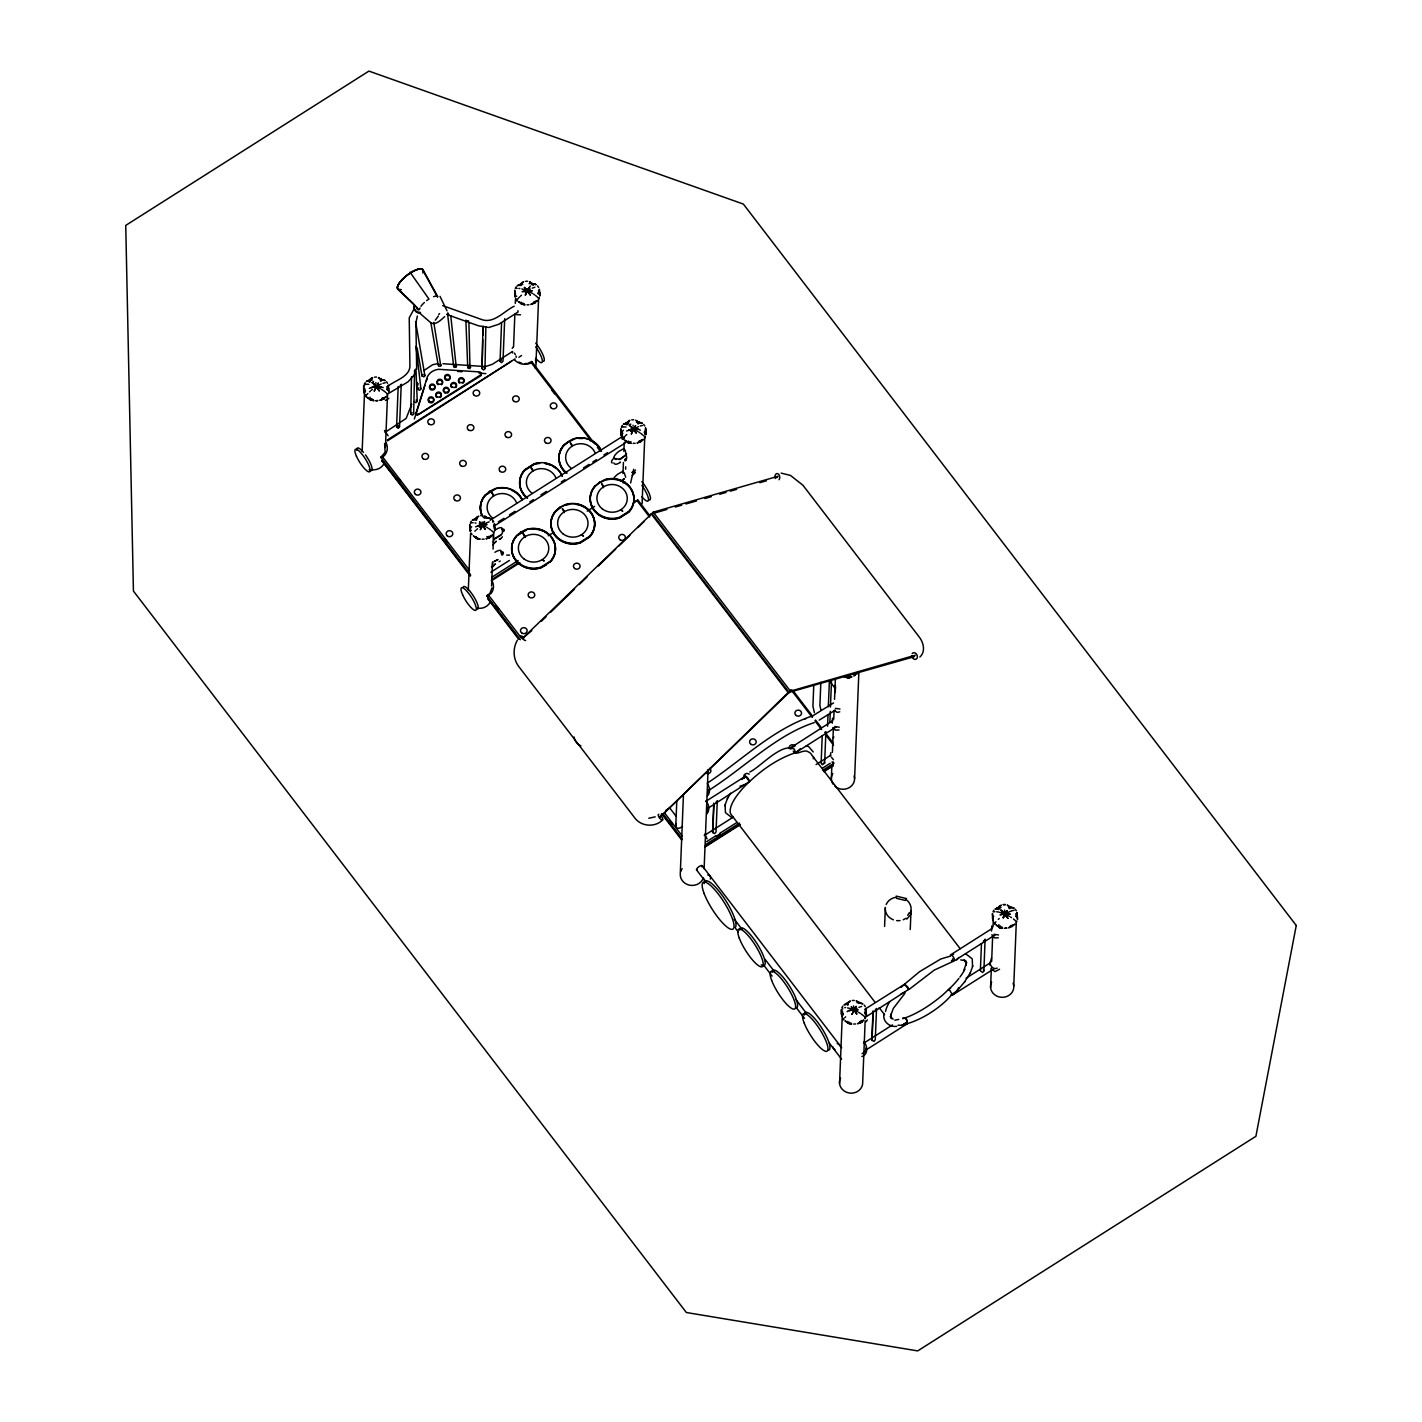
<?xml version="1.0" encoding="UTF-8"?>
<svg xmlns="http://www.w3.org/2000/svg" width="1422" height="1422" viewBox="0 0 1422 1422"><rect width="100%" height="100%" fill="white"/><g stroke="black" fill="none" stroke-linecap="round" stroke-linejoin="round"><path stroke-width="1.5" d="M492.634 562.348L492.456 565.796M414.602 369.951L413.66 414.158L412.344 415.117L410.727 413.944L411.509 376.741M485.862 326.989L484.973 368.742L483.658 369.969L482.058 368.6L482.929 327.238M482.058 368.6L482.769 339.609M482.876 335.236L483.267 326.189M832.528 718.181L832.261 723.229M991.774 925.971L991.507 931.001M416.024 346.364L420.93 388.881C418.708 393.521 415.26 384.704 417.233 382.607M625.698 477.259L624.347 473.064A15.109 10.256 65.8 0 1 623.547 472.157A10.789 6.879 46.4 0 1 622.818 471.357L618.072 473.97A7.839 2.56 -37.4 0 0 614.002 477.934M624.631 459.662L626.782 457.813L625.271 450.383A15.109 10.256 65.8 0 1 624.471 449.476A10.789 6.879 46.4 0 1 623.725 448.677L618.979 451.272A7.839 2.56 -37.4 0 0 613.877 457.457M501.664 554.936L501.219 551.292A7.839 2.56 -37.4 0 0 496.367 551.452L494.927 552.287M493.416 543.026C491.532 535.863 505.343 538.263 502.144 528.611A7.839 2.56 -37.4 0 0 497.273 528.753L494.412 530.566M493.523 539.258L493.274 534.37M749.198 782.029C750.692 781.3 745.199 773.87 745.555 777.212M950.518 956.099L940.742 959.015L919.554 971.688L904.694 984.077L907.965 987.33L907.876 989.623M362.148 451.396L364.601 390.623M470.469 574.648L380.74 457.262L382.749 457.155L469.527 570.382M385.415 447.486L387.513 395.405M401.235 384.242L399.529 426.831L398.124 428.324L396.578 426.973L398.196 386.517M468.318 589.917L470.593 533.499M520.328 639.722L486.822 595.996L491.194 593.365A13.491 12.3 2.3 0 0 492.136 581.083L491.248 580.496M518.71 639.242L487.888 599.018L488.03 595.231L488.333 598.733L515.137 633.697M504.703 318.599L502.997 361.188L501.593 362.663L500.046 361.312L501.575 322.99M491.568 586.024L492.527 562.152M493.061 549.123L493.665 533.925M513.555 346.879L514.853 314.315M515.297 303.473L515.475 299.135M594.698 443.824L531.704 361.472L531.401 362.823L591.463 441.229M536.023 362.503L538.547 299.562M622.978 473.455L623.423 462.452M623.867 451.449L624.222 442.651M625.627 469.207L625.716 466.789M624.845 460.888L626.178 460.461L626.444 458.417M649.943 515.902L637.874 499.993L634.372 502.499M644.717 438.1L642.193 501.024A11.625 10.612 2.3 0 1 642.051 503.797M682.471 826.235C680.942 828.422 675.486 829.701 675.788 825.649L676.765 801.333M683.449 794.614L680.267 874.032A11.82 10.772 2.3 0 0 689.919 885.248A11.82 10.772 2.3 0 0 703.303 878.067M704.121 868.682L708.103 769.426M717.292 800.657L716.03 831.959L714.751 833.612L712.6 832.35L713.773 803.199M712.778 832.705L713.951 803.608M813.775 684.924L812.922 706.201L814.397 712.6M820.85 682.311L819.907 705.579L820.867 709.898M822.431 764.592L821.134 763.063L822.218 735.938M822.449 764.609L824.636 763.045L825.898 731.743L825.4 732.757M827.551 726.251L827.995 715.444M828.333 706.805L829.382 680.871M829.844 722.198L830.288 711.391M830.448 707.072L831.497 681.12M831.337 778.794L831.87 765.569M832.403 752.327L833.381 728.064M833.736 719.23L834.092 710.413M834.536 699.375L835.336 679.538M823.818 771.666L833.079 765.783L833.221 761.996M839.549 1083.44L842.339 1013.993A11.625 10.612 2.3 0 1 842.464 1011.22M834.91 786.259A11.625 10.612 2.3 0 0 847.619 788.428A11.625 10.612 2.3 0 0 854.604 778.545L858.852 672.659M865.163 1020.943L862.71 1081.698A11.625 10.612 2.3 0 1 856.524 1092.007A11.625 10.612 2.3 0 1 843.673 1090.656L841.611 1088.594A11.625 10.612 2.3 0 1 840.58 1078.018M876.539 1008.447L875.277 1039.749L873.997 1041.402L871.846 1040.122L873.019 1010.989M872.024 1040.495L873.197 1011.398M884.591 926.433L885.337 907.876M910.24 929.561L911.004 910.827M985.091 939.231L983.882 970.835L982.602 972.488L980.38 970.835L981.464 943.728M989.89 965.094L991.489 957.948M990.583 987.597L991.365 968.062M991.632 961.556L992.68 935.498M993.036 926.824L993.285 920.318M1013.762 985.855L1016.286 922.931M675.788 825.649L676.108 823.498M416.682 369.276L415.899 322.812L417.357 316.057M410.727 413.944L411.705 412.504M725.113 804.923L725.433 812.637L732.117 817.846M813.633 757.197L813.313 758.779M884.075 1013.495C882.067 1021.085 889.425 1027.413 896.66 1026.329M972.559 966.569L972.239 958.855L965.556 953.664M387.353 386.855A12.496 4.728 27 0 1 387.939 387.406L387.975 389.966A12.496 4.088 -37.5 0 0 387.442 390.019M417.997 389.219L418.619 387.957M539.489 294.123L539.347 289.27L539.542 292.985L537.889 292.914M645.161 430.102L645.179 432.644A12.496 4.088 -37.5 0 0 644.646 432.697M865.091 1010.207A12.496 4.728 27 0 1 865.678 1010.775L866.478 1015.237L866.016 1008.465L865.714 1013.335A12.496 4.088 -37.5 0 0 865.18 1013.371M493.523 525.376A12.496 4.728 27 0 1 494.109 525.944L494.66 527.366L494.447 523.634L494.145 528.486M645.801 429.835L645.73 431.364L645.499 427.791L645.979 429.746M1017.263 916.355L1017.068 912.622L1017.263 916.355L1015.628 916.283M450.756 315.702L456.249 367.178L454.169 367.356L454.276 365.33M417.126 347.857L421.961 375.906L423.88 376.848L424.876 375.515L415.615 321.852M470.024 529.268L469.847 524.594L470.291 531.561L470.558 528.042A12.496 4.088 -37.5 0 1 471.713 526.744M515.457 296.238L514.8 294.994L515.173 297.198L515.439 293.679M843.139 1013.673L841.593 1014.188L841.877 1016.41L842.126 1012.873A12.496 4.088 -37.5 0 1 842.677 1012.233M502.641 531.686L502.481 530.139M501.735 554.367L501.557 552.838M414.193 308.698L409.234 317.888L409.892 364.476C411.029 376.954 394.783 380.065 386.766 387.068M433.781 322.35L440.82 366.129L438.723 366.236L438.598 364.459M438.207 365.276L430.813 322.474M396.578 426.973L397.591 425.711M500.046 361.312L501.433 359.979M421.961 375.906L422.938 374.413M381.114 381.185L381.292 379.443L378.412 377.523L382.145 380.314M487.444 517.963L484.564 516.044L487.586 517.981L485.933 517.786A12.496 4.088 -37.5 0 0 485.4 517.839M859.084 1002.937L856.133 1000.875L862.905 1003.896L857.519 1002.617A12.496 4.088 -37.5 0 0 856.986 1002.67M638.318 423.88L638.496 422.121L636.985 421.943A12.496 4.088 -37.5 0 0 636.452 421.996M1009.887 908.711L1010.064 906.952L1007.185 905.032L1010.989 908.054M476.263 536.574L476.352 538.316L480.174 539.151L477.241 538.582L478.467 539.222M629.217 441.62L628.222 442.686L631.226 443.309L628.293 442.74L628.453 441.318M415.953 368.885L417.25 401.413L415.811 402.675L414.3 401.519M371.231 398.64L371.071 400.133L374.022 400.649L371.089 400.062L372.582 400.222A12.496 4.088 -37.5 0 1 373.151 399.582M1000.022 926.149L999.862 927.659L1002.794 928.157L998.973 927.304L1000.324 926.362M494.927 530.424L494.785 527.295L494.909 530.406M468.905 322.332L469.989 368.636L467.962 368.138L468.46 366.378M742 779.469L745.395 776.234L749.43 781.425M985.144 939.533L983.402 941.08M386.837 388.757L388.49 388.828L388.295 385.113L388.508 388.757L386.962 389.504M387.477 440.856L515.048 358.913M633.697 469.278L630.639 482.947M491.959 587.926L489.932 593.276L486.822 595.996M388.49 388.828L388.757 391.903L388.633 388.828M645.695 431.524L644.166 432.199M907.058 1023.271L907.254 1022.471A3.502 2.524 73.4 0 0 906.081 1018.756A3.502 2.524 73.4 0 0 903.166 1018.188L903.077 1018.223M843.264 1019.912L843.85 1018.899M637.803 500.206L633.981 501.859M835.425 685.173L835.283 692.478M514.906 294.958L514.711 290.23L514.817 295.029M841.593 1014.153L843.246 1014.437M495.514 541.835L496.331 541.213L492.847 544.875M500.1 538.938L499.282 539.347L501.148 538.369M494.607 564.516L495.425 563.894L491.941 567.556A15.535 5.884 17.3 0 0 491.568 566.987L491.425 566.738M499.14 561.654L500.224 561.068M620.099 462.541C622.089 460.515 615.477 466.985 613.771 462.914M623.76 482.342L622.96 482.733L624.809 481.774M623.654 438.42L621.681 436.927L622.143 439.007M494.074 526.069L625.538 442.757L625.378 441.407M512.578 351.501L512.524 352.94M516.239 357.42L516.079 356.069M411.776 404.186L406.159 418.406L385.042 432.377M416.895 387.797L418.175 383.691M424.947 385.415L416.184 413.5L417.215 415.348L481.187 375.515A2.257 2.062 2.3 0 0 479.178 372.866M424.858 375.87L424.449 374.608M426.209 381.398L427.169 378.341M832.083 721.701L832.759 720.314M991.33 929.49L992.005 928.104M990.227 961.947C989.214 965.36 993.711 970.213 997.178 968.151M631.421 433.923L633.519 428.929L629.128 425.16M635.492 470.042L634.176 471.944L631.759 472.424M635.403 472.46L632.31 475.535M415.953 414.246L414.3 418.992M727.335 798.737L730.695 793.174M964.525 982.015L970.319 972.772M724.847 805.705L727.584 798.062M963.636 970.817L966.178 963.743L965.876 965.325L965.485 960.668L963.796 960.099L966.747 962.872L965.485 960.668L960.739 959.921M970.088 973.448L972.826 965.805M958.624 987.846C957.29 990.565 953.895 995.596 951.069 994.867M470.54 523.225L471.535 522.781M621.574 427.382L622.587 426.938A15.624 5.901 27 0 1 623.351 426.884M631.35 433.87L635.652 425.605L633.519 428.929M415.046 374.057L408.132 381.789L388.935 393.236M612.171 462.985A7.839 2.56 -37.4 0 1 613.629 458.311L620.294 459.43L626.622 454.045M867.384 1019.929L865.945 1021.831M835.478 687.377L835.247 689.617M401.2 384.562L400.222 385.504M833.31 737.965L833.879 736.827M790.863 747.776L791.77 748.843M907.023 1023.289L906.987 1023.307A3.502 2.222 68.9 0 0 906.027 1019.201A3.502 2.222 68.9 0 0 903.094 1018.223L903.166 1018.188M502.393 536.787L501.166 538.351M517.43 640.113C512.72 648.112 512.969 658.795 518.586 666.296L634.763 817.899C641.144 826.609 654.902 827.693 662.528 820.032M855.813 1006.669L851.902 1014.473L856.151 1006.314M371.711 380.278A12.496 4.728 27 0 0 370.413 380.314L369.827 381.469C366.289 382.287 370.662 378.981 366.325 381.487L368.92 380.545L369.738 381.931M387.939 387.406L387.975 389.966M520.879 285.626L521.465 284.471A12.496 4.728 27 0 1 522.745 284.436M538.405 291.012A12.496 4.728 27 0 1 538.991 291.563L539.027 294.123M475.997 519.99L476.583 518.834A12.496 4.728 27 0 1 477.205 518.799M621.592 432.199L621.343 435.719L620.881 428.751L621.076 434.83L622.392 433.248L621.592 432.199A12.496 4.088 -37.5 0 1 623.405 430.262M628.915 422.956A12.496 4.728 27 0 0 627.635 422.992L625.218 424.289L629.839 420.308L626.195 423.063M847.565 1004.821L848.152 1003.665L844.046 1004.856L850.356 1000.981L845.681 1004.732M865.678 1010.775L865.714 1013.335M1000.484 907.805A12.496 4.728 27 0 0 999.204 907.823L998.617 908.978C995.027 910.364 998.031 906.258 999.115 909.12M1010.722 926.7L1013.139 925.402L1008.571 927.855L1014.881 924.193L1010.722 926.7A12.496 4.728 27 0 0 1010.135 926.131M1015.966 916.443L1016.73 914.933A12.496 4.728 27 0 0 1015.486 913.813M876.485 1008.838L875.259 1009.887M749.821 772.004C760.415 767.08 781.727 742.195 794.24 749.056C795.769 751.029 793.814 754.371 797.262 751.634L836.012 727.033M484.227 521.838L480.298 529.713L484.582 521.483M387.282 395.103L388.206 393.485M538.316 299.26L539.24 297.642M493.434 533.623L494.358 532.006M644.486 437.78L645.41 436.163M865.02 1018.454L865.927 1016.837M1016.055 922.611L1016.979 920.994M516.844 300.078L516.808 301.02M492.723 522.176L492.759 521.252M994.582 923.429L994.831 924.371M364.245 384.242L365.134 382.678M515.297 288.399L516.186 286.835M470.415 522.763L471.304 521.216M621.45 426.92L622.356 425.374M841.984 1007.611L842.873 1006.047M993.036 911.769L993.925 910.204M948.563 990.014L950.625 988.059M907.698 915.306L909.209 912.853M911.147 913.866L906.827 919.127M512.204 348.283L513.253 347.075M800.426 748.63L797.262 751.634M380.332 380.9L381.416 379.461L385.166 380.545L381.434 379.461M637.554 423.596L638.62 422.138L642.389 423.223L638.567 422.121L639.367 422.992M776.785 477.81L777.941 476.299L653.267 512.187L522.781 638.194L531.792 630.586M788.179 692.603L659.95 817.17L790.436 691.163L915.11 655.258L913.955 656.786L788.179 692.603L651.027 513.626M1009.122 908.427L1010.135 907.094L1009.016 906.792M530.282 285.964L525.216 295.261L529.464 287.12M366.112 395.529L366.058 396.862M524.185 303.739A12.496 4.088 -37.5 0 0 523.634 304.379L518.301 301.571L521.963 304.237M629.804 442.9L624.454 440.091L628.222 442.686M444.713 316.644C441.442 319.435 435.896 325.567 430.919 322.883L418.903 312.449M919.874 657.017C925.953 651.703 923.482 642.229 919.021 636.736L802.915 485.222L790.454 475.41L781.122 473.117M904.907 993.338L893.283 1008.465L890.723 1015.557L891.043 1013.957L891.416 1018.632L890.794 1017.032M957.095 990.707L964.898 981.571M864.843 1009.282L904.676 984.202M713.026 830.963L712.6 832.35M872.273 1038.753L871.846 1040.122M717.079 801.368L716.013 802.097M953.824 961.059L953.86 961.023A3.502 2.222 68.9 0 1 951.46 960.685M954.251 960.614L953.344 961.059L952.527 958.837M902.668 1018.667L902.668 1018.685A50.232 16.406 -37.5 0 0 943.586 994.191L952.651 985.553A50.232 16.406 -37.5 0 0 958.89 978.407M372.013 398.942L370.182 399.795L371.533 398.853M523.065 303.099L521.234 303.952L521.145 302.211M1001.923 927.091A12.496 4.088 -37.5 0 0 1001.372 927.731L999.808 927.642L1000.786 926.451M474.113 519.901L476.583 518.834M624.454 478.574L622.676 480.245M382.678 457.226L385.024 454.827A13.491 12.3 2.3 0 0 385.984 442.562M537.125 300.824L530.85 304.486L535.436 302.886L535.347 301.144M492.243 535.187L489.488 537.569L488.19 536.752M537.143 300.824L532.983 303.33M492.261 535.205L488.617 538.227M541.302 621.361L546.048 616.757M550.794 612.135L574.541 589.063M579.287 584.46L587.215 576.763M598.289 566.009L615.708 549.088M618.872 546.012L629.946 535.241M637.874 527.562L644.202 521.394M901.246 987.259L904.712 984.06M958.908 957.486C952.989 964.969 955.531 955.371 950.447 954.962L991.472 928.922M749.447 781.585L707.481 808.603M908.694 989.374L866.727 1016.392M909.031 989.463L934.165 970.159L953.149 961.361M951.958 994.476C941.826 1006.758 922.167 1020.018 905.032 1024.249M518.994 285.538L520.932 284.56M468.585 320.874L466.078 320.679M501.273 534.565L494.483 538.867M625.84 455.271L619.05 459.573M952.527 995.044L993.942 968.826M423.809 370.609L432.537 364.779L437.887 363.588M624.169 478.681L621.592 480.796M745.395 776.234L705.596 801.493M383.442 399.102L386.091 396.667L381.949 399.173L382.536 398.036L384.384 398.729L379.798 400.329L383.496 399.067L382.02 398.231M641.518 439.665L639.669 442.384L643.295 439.345L640.7 441.744L639.225 440.909M438.403 316.022L435.292 320.181M567.858 441.833L563.965 445.068A21.97 20.05 2.3 0 0 566.72 473.33M567.911 442.278L564.036 445.513A21.863 19.944 2.3 0 0 565.369 472.442M518.052 535.063L526.016 530.264M524.825 536.805L525.002 536.201A3.466 0.995 50.2 0 0 523.012 533.428L524.931 537.498M564.09 511.884L564.285 511.28A3.466 0.995 50.2 0 0 562.277 508.525L564.214 512.578M599.177 483.071L595.303 486.306A21.863 19.944 2.3 0 0 594.183 510.551A21.863 19.944 2.3 0 0 619.583 517.999L628.844 512.116A21.863 19.944 2.3 0 0 630.977 489.328M603.372 486.964L603.55 486.36A3.466 0.995 50.2 0 0 601.559 483.604L603.479 487.657M795.147 752.825C775.932 759.295 759.259 771.737 745.021 785.957A50.232 16.406 -37.5 0 0 730.712 813.953L875.134 1002.386M388.846 398.373L385.451 400.4M707.427 795.893C710.502 792.943 709.933 787.059 707.409 783.753M706.698 814.059C709.969 810.824 709.24 804.177 705.881 801.101M707.623 793.085L709.009 789.725M706.894 811.233L708.334 809.402L707.925 807.181M860.417 1021.138L861.057 1022.4L863.829 1020.036L860.203 1023.058L862.034 1020.338M498.109 559.539L494.412 561.263M626.942 424.609L627.849 423.969M531.704 361.632L527.829 363.339M518.923 357.278L521.536 355.553M999.559 969.253L995.116 971.599L991.17 969.075M906.312 1024.391L907.467 1023.644L906.116 1023.04M707.374 783.095C741.715 760.503 771.488 730.108 811.198 716.332M534.441 303.295L533.712 301.926M514.195 306.21C503.832 311.169 493.487 324.643 480.654 319.168L442.757 305.659M512.364 351.59L492.314 364.316L485.417 366.592L442.953 363.712M387.264 440.02L511.422 361.241M490.128 490.945L485.417 494.909A21.97 20.05 2.3 0 0 481.649 514.622M489.31 491.674L494.785 488.741A21.845 19.926 2.3 0 1 522.07 499.193M490.199 520.239L621.681 436.927M498.322 521.874L503.886 518.355M509.432 514.835L514.995 511.316M529.802 501.93L533.499 499.584M540.911 494.892L546.475 491.372M561.281 481.987L564.978 479.641M583.5 467.909L589.063 464.39M592.761 462.026L596.458 459.679M603.87 454.987L607.567 452.64M599.924 481.898L595.231 485.862A21.97 20.05 2.3 0 0 594.112 510.249A21.97 20.05 2.3 0 0 619.637 517.715L628.933 511.813A21.97 20.05 2.3 0 0 630.053 487.426A21.97 20.05 2.3 0 0 604.528 479.961M599.106 482.627L604.599 479.712A21.845 19.926 2.3 0 1 629.964 487.124A21.845 19.926 2.3 0 1 628.844 511.351L619.601 517.217A21.845 19.926 2.3 0 1 594.236 509.805A21.845 19.926 2.3 0 1 595.338 485.577M560.624 507.53L556.02 511.227A21.863 19.944 2.3 0 0 554.918 535.472A21.863 19.944 2.3 0 0 580.318 542.902L589.561 537.036A21.863 19.944 2.3 0 0 586.824 508.916M497.025 560.09L494.021 561.583M490.892 572.159L509.414 560.428M548.288 535.774L553.851 532.255M587.179 511.138L594.592 506.445M491.994 577.136L518.195 560.517M491.568 579.714L517.519 563.254M491.781 580.567L519.865 562.739M546.51 564.872L541.089 567.556A21.97 20.05 2.3 0 1 515.564 560.072A21.97 20.05 2.3 0 1 516.684 535.703L525.998 529.802A21.97 20.05 2.3 0 1 551.523 537.267A21.97 20.05 2.3 0 1 550.403 561.637L541.035 567.822A21.863 19.944 2.3 0 1 517.43 562.437A21.863 19.944 2.3 0 1 513.697 540.52M833.576 702.912L813.633 715.284M835.389 710.076L819.232 720.119M791.059 747.492L832.226 721.132M704.263 835.514L733.254 817.117M816.086 764.538L830.875 755.171M706.645 841.646L716.013 835.709M719.745 833.345L736.596 822.663M822.68 768.04L830.164 763.276M716.475 836.083L720.19 833.719M706.201 844.241L739.564 823.071M822.965 770.155L834.074 763.099L831.977 762.032M704.885 846.499L738.249 825.329M823.498 771.239L833.079 765.783M705.205 846.908L740.418 824.582M956.508 959.406L995.258 934.823M863.51 1043.304L892.501 1024.907M966.089 978.194L990.121 962.943M901.921 1025.369L907.183 1022.151L901.921 1025.369L898.011 1025.209M956.242 991.489L952.065 994.138L949.878 990.494L948.243 990.121M865.358 1050.396L905.992 1024.551M364.672 384.367L364.636 385.291M644.895 437.905L644.93 436.963M842.411 1007.718L842.695 1008.998M865.429 1018.579L865.145 1017.299M709.382 789.957C744.31 767.809 776.039 735.032 814.184 722.643M853.715 675.965L855.386 674.988M380.669 457.475L385.166 452.196L384.615 443.824M745.732 784.322L739.938 786.206M904.979 992.112L901.015 993.96M862.07 1053.684L865.962 1051.036L865.838 1048.085M861.874 1056.51C868.131 1054.875 867.864 1045.757 863.794 1042.006M517.377 285.662L519.99 284.72L517.359 285.644M472.495 520.025L475.072 519.083L476.494 520.114M472.477 520.025L475.072 519.083M903.272 919.767L906.17 918.221M538.991 291.563L539.649 292.914L537.996 293.661M1017.405 916.337L1017.53 919.394L1016.73 914.933M866.247 1012.109L864.7 1012.873M839.993 709.009L835.478 708.352M839.264 727.175L834.75 726.5M998.511 934.947L993.996 934.29M522.318 291.563L527.384 290.479L530.193 295.012M369.365 388.33L376.386 386.322L379.141 390.854M626.569 431.008L632.097 429.16L638.496 429.355M475.517 526.851C485.169 523.314 494.856 524.345 477.508 525.891M847.103 1011.682C849.396 1008.358 865.269 1010.509 854.586 1009.638M520.541 314.795L516.399 314.635M839.762 711.835L837.131 712.386L834.376 710.467M839.033 730.001L835.318 730.126L832.901 727.531M998.28 937.773L994.565 937.916L991.845 934.752M568.587 441.371L573.262 439.167A21.97 20.05 2.3 0 1 601.453 451.289M568.622 441.833L573.297 439.629M534.014 464.55L524.754 470.433A21.863 19.944 2.3 0 0 526.104 497.362M494.749 489.47L485.489 495.354A21.863 19.944 2.3 0 0 481.738 514.977M599.888 482.627L604.563 480.423M522.336 291.652L532.29 290.852L527.42 290.426M371.302 387.495L376.261 386.269L379.212 390.819M628.506 430.173L633.501 428.946L629.591 425.356M849.041 1010.846L854.107 1009.62L856.879 1014.206L851.209 1006.652L854.035 1009.62M792.178 747.119L794.329 746.426M951.407 954.909L953.575 954.198M804.55 719.141L805.972 718.519M640.575 441.815L637.003 443.024L641.571 440.571M862.123 1022.08L857.537 1023.698L861.217 1022.418L859.759 1021.6M655.187 816.832L648.77 818.272M531.49 362.806L528.22 363.979A13.491 12.3 2.3 0 1 515.226 360.548L514.835 360.05M365.401 390.321L363.765 390.872L364.423 392.081A12.496 4.728 27 0 1 365.027 392.045M622.605 432.999L620.97 433.55L622.712 433.763M842.766 1015.397A12.496 4.728 27 0 0 842.144 1015.432L841.593 1014.188M666.9 509.449L652.111 513.715L789.281 692.692M675.361 507.014L681.689 505.201M685.919 503.975L696.496 500.935M704.939 498.5L711.284 496.669M719.728 494.234L726.073 492.421M730.304 491.194L736.632 489.381M759.881 482.68L766.227 480.849M502.002 529.268L502.322 529.18A7.839 2.56 -37.4 0 1 504.099 531.064M501.095 551.967L501.415 551.878A7.839 2.56 -37.4 0 1 502.57 554.9M908.676 989.214L904.641 984.433M906.898 1024L902.152 1025.333M847.636 677.903L851.938 676.801L848.596 677.69L849.858 677.938M790.614 748.221L790.668 748.221A3.502 2.222 68.9 0 0 790.561 748.967M894.793 1020.196L898.722 1019.432M368.973 380.545L369.667 382.074M387.353 395.263L387.406 393.947M516.062 288.47L516.417 288.417A15.624 5.901 27 0 1 517.199 288.364M365.027 384.313L365.383 384.26A15.624 5.901 27 0 1 366.147 384.207M993.8 911.822L994.156 911.769A15.624 5.901 27 0 1 994.92 911.715M999.204 907.823L997.782 908.054L998.457 909.582M993.196 919.59L992.449 913.582L992.556 918.381L993.16 917.03A12.496 4.088 -37.5 0 1 993.729 916.39M524.718 363.641L526.602 363.463M485.311 529.375L479.534 521.874M531.881 284.791L533.339 285.004M521.199 303.117L523.634 304.379M628.737 441.531L627.351 441.638L628.24 442.704M476.317 537.48L478.752 538.742M850.889 1022.933A12.496 4.088 -37.5 0 0 850.32 1023.573L848.738 1023.36L851.742 1023.982L847.921 1023.147L849.272 1022.205M526.975 304.859L528.948 304.77M375.923 400.702L377.897 400.595L375.923 400.72M633.128 443.38L635.101 443.291M482.094 539.222L484.067 539.134M853.662 1024.053L855.635 1023.964M633.59 429C642.762 441.407 625.005 421.979 640.362 430.208M848.578 677.796L844.401 677.05L848.738 677.779L847.992 676.41M525.589 281.289L527.544 281.236M374.537 377.132L376.51 377.079M631.741 419.81L633.714 419.757M480.707 515.653L482.662 515.599M1003.31 904.623L1005.283 904.588M1003.31 904.641L1005.283 904.605M852.276 1000.484L854.249 1000.43M896.198 896.109L906.525 898.58M896.482 898.331L905.316 900.446M506.676 555.113L509.556 555.167M623.263 439.54L623.654 437.798A15.624 5.101 -37.5 0 1 625.093 436.181M864.576 1012.126L866.229 1012.197M457.688 371.426L461.99 371.711M479.356 373.168L485.826 373.613M806.31 745.875L808.585 746.55L813.206 751.918M1013.957 908.054L1010.135 907.094M381.292 379.443L380.243 379.265M1010.224 906.969L1013.939 908.054M440.02 364.192L441.175 365.17M365.507 391.086L363.872 390.748L364.387 389.521A12.496 4.088 -37.5 0 1 364.939 388.881M381.238 386.695L376.332 386.269L383.158 387.531M1010.082 914.239L1005.123 913.777L1010.064 914.186M416.113 400.026L417.25 401.413M477.17 538.636L473.419 535.934L477.081 538.6M448.748 314.618L447.539 313.587L453.671 366.503M446.632 314.44L478.592 325.834L488.812 327.487L498.838 324.234L518.052 312.04L517.892 310.689M616.028 459.466L614.677 458.702M518.728 362.077L521.607 363.214M666.011 810.149L668.767 808.585M848.454 676.445L850.107 677.156A12.496 1.991 -66.7 0 1 850.409 676.303M999.702 927.588L996.04 924.922L999.79 927.517M384.491 430.493L388.135 435.79M455.751 365.276L456.586 366.201M484.138 367.409L484.991 368.387M635.616 420.219L638.46 422.156L637.376 421.161M469.935 366.378L470.7 367.391M524.469 287.422L530.246 294.976M372.386 382.678L376.261 386.269L374.217 391.246L378.412 382.945L376.368 386.269L373.844 383.638M398.711 425.693L399.529 426.831M1001.159 910.187L1007.985 918.345M1010.793 925.758L1012.268 926.575L1011.451 925.295M524.416 287.511L527.366 290.515M371.924 382.465L373.364 383.353M1000.715 909.991L1002.154 910.862M420.183 387.744L420.93 388.881M952.811 961.343L951.656 960.437M627.546 424.271L626.089 423.187L623.529 424.183L626.249 423.205L626.889 424.751M846.605 1003.861L848.063 1004.963M479.623 521.821L485.364 529.357M1002.634 911.147L1007.931 918.363M704.548 834.234L707.125 838.891M890.172 1016.428L893.123 1019.183M397.84 288.808L413.802 304.077M397.556 289.022L418.281 308.876M413.162 412.753L413.678 413.802M824.12 761.872L824.636 763.045M983.366 969.644L983.882 970.835M831.337 757.108L833.416 759.703M636.985 421.943L638.034 423.329M1008.553 906.774L1009.602 908.16M829.541 681.031L834.838 687.946M792.747 690.292L812.851 716.528M815.517 720.012L820.885 727.015M824.902 732.259L832.954 742.746M790.899 689.528L812.264 717.381M814.93 720.865L821.596 729.575M825.613 734.801L833.612 745.252M653.267 512.187L790.436 691.163M597.382 447.326L600.066 450.827M637.571 501.379L649.587 517.057M551.949 390.375L554.633 393.876M960.206 948.741L811.749 755.029A50.232 16.406 -37.5 0 0 808.585 752.06C804.052 748.079 794.791 757.144 793.28 751.047M409.98 272.171L429 299.1A11.252 3.679 -37.5 0 0 426.618 300.629M879.187 1007.665L884.573 1014.704M842.126 1012.873L842.926 1013.922M669.389 807.483L676.125 816.264M664.963 813.437L682.311 836.083M669.709 820.334L672.393 823.836M663.132 814.113L681.902 838.589M663.31 815.09L671.344 825.578M674.028 829.079L682.08 839.567M702.095 865.643L841.646 1047.712M661.514 813.633L681.618 839.869M488.937 595.694L520.967 637.5M397.964 477.685L400.631 481.187M444.873 538.902L447.539 542.404M496.082 605.719L498.767 609.22M696.602 869.997L706.005 882.262M734.179 919.021L742.231 929.526M765.036 959.299L774.439 971.546M795.911 999.559L806.63 1013.566M829.453 1043.321L841.522 1059.088M417.019 505.663L381.718 460.497L470.184 575.91M419.703 509.165L463.928 566.88M466.612 570.382L470.629 575.626M735.672 928.53L738.374 932.05M764.005 965.502L772.11 976.079M796.391 1007.771L804.497 1018.33M993.623 922.025L994.707 923.5M622.054 437.194L623.138 438.669M515.902 298.656L516.968 300.131M842.588 1017.868L843.673 1019.343M471.02 533.037L472.086 534.512M364.85 394.498L365.934 395.974M514.355 353.065L515.351 354.576M1015.29 909.245L1016.357 910.809M643.722 424.414L644.77 425.978M537.569 285.893L538.618 287.457M864.256 1005.087L865.305 1006.652M492.687 520.256L493.736 521.821M386.517 381.736L387.566 383.3M538.974 298.744L538.103 297.749A15.624 5.901 27 0 0 535.685 295.652M422.938 269.611L437.763 296.736A11.252 3.679 -37.5 0 0 433.586 296.647M422.654 269.842L437.478 296.949M488.848 536.307L489.648 537.587L485.969 538.849L490.554 537.249L490.466 535.507M439.985 296.327L447.023 310.849M854.8 675.521L854.373 674.543A15.624 3.875 57.7 0 0 853.911 673.548M539.631 292.879L539.809 296.06L539.667 292.985M841.468 1014.064L841.415 1009.424L841.504 1014.224M533.268 284.702L529.446 281.68L532.397 283.742L530.815 283.422A12.496 4.088 -37.5 0 0 529.091 283.725M854.142 775.808L854.604 778.545M1004.643 910.062L1004.856 912M853.591 1005.905L853.929 1008.891M633.074 425.214L633.181 426.156M375.852 382.536L375.977 383.478M447.877 312.84L448.054 314.333M482.129 521.998L482.36 524.06M527.135 288.648L527.242 289.697M1004.981 913.048L1005.087 914.168A15.624 5.901 27 0 1 1009.478 916.372M998.831 924.638L998.884 925.562M370.04 397.111L370.093 398.053M847.832 1021.405L847.885 1022.311M465.865 320.128L467.749 367.427M833.008 784.091A11.625 10.612 2.3 0 1 832.794 773.479M660.448 815.268A3.502 1.262 53.4 0 1 662.759 819.801A3.502 1.262 53.4 0 1 659.399 817.828A3.502 1.262 53.4 0 1 658.813 814.308M525.642 640.54A3.502 0.96 38.5 0 1 521.945 638.3A3.502 0.96 38.5 0 1 520.79 635.954A3.502 0.96 38.5 0 1 524.291 637.785M580.905 745.892A11.82 10.772 2.3 0 1 574.133 737.005M912.231 653.516A3.502 2.666 63.7 0 1 916.746 654.529A3.502 2.666 63.7 0 1 915.679 659.31A3.502 2.666 63.7 0 1 911.715 655.826M680.818 871.277A11.82 10.772 2.3 0 1 682.151 868.735M775.292 478.503A3.502 2.364 82.9 0 1 775.985 474.024A3.502 2.364 82.9 0 1 779.185 475.072A3.502 2.364 82.9 0 1 779.06 479.729M850.712 676.392A11.625 10.612 2.3 0 1 847.708 676.783M865.5 1012.251A11.625 10.612 2.3 0 1 865.376 1015.024M996.644 911.786A15.624 5.901 27 0 1 998.582 912.071M999.613 912.302A15.624 5.901 27 0 1 1001.746 912.906M1002.848 913.279A15.624 5.901 27 0 1 1003.968 913.706M1010.527 916.994A15.624 5.901 27 0 1 1011.522 917.652M1013.424 919.003A15.624 5.901 27 0 1 1015.823 921.101M995.222 922.647A15.624 5.101 -37.5 0 1 995.915 921.829M998.315 919.376A15.624 5.101 -37.5 0 1 999.222 918.576M1004.074 914.826A15.624 5.101 -37.5 0 1 1005.087 914.168M1006.083 913.546A15.624 5.101 -37.5 0 1 1010.9 911.164M1011.771 910.862A15.624 5.101 -37.5 0 1 1014.099 910.293M844.721 1007.576A15.624 5.901 27 0 1 845.61 1007.629M847.53 1007.914A15.624 5.901 27 0 1 850.694 1008.749M851.814 1009.122A15.624 5.901 27 0 1 857.359 1011.611M858.426 1012.215A15.624 5.901 27 0 1 860.488 1013.495M861.448 1014.17A15.624 5.901 27 0 1 863.243 1015.539M864.043 1016.232A15.624 5.901 27 0 1 864.789 1016.943M844.864 1017.672A15.624 5.101 -37.5 0 1 845.628 1016.854M854.035 1010.011A15.624 5.101 -37.5 0 1 855.049 1009.389M856.044 1008.802A15.624 5.101 -37.5 0 1 857.039 1008.287M858.941 1007.38A15.624 5.101 -37.5 0 1 859.848 1007.007M860.719 1006.705A15.624 5.101 -37.5 0 1 861.554 1006.438M1013.104 983.153A11.625 10.612 2.3 0 1 1008.856 995.453A11.625 10.612 2.3 0 1 994.707 994.813L992.663 992.769A11.625 10.612 2.3 0 1 991.632 982.175M998.28 908.551A11.625 10.612 2.3 0 1 1000.964 907.289M490.11 602.27A11.625 10.612 2.3 0 1 477.561 608.172M630.053 424.591A12.496 4.088 -37.5 0 1 630.853 424.129M624.187 426.902A15.624 5.901 27 0 1 626.018 427.08M631.279 428.449A15.624 5.901 27 0 1 635.741 430.368M636.825 430.937A15.624 5.901 27 0 1 637.909 431.541M638.94 432.164A15.624 5.901 27 0 1 639.953 432.821M640.931 433.479A15.624 5.901 27 0 1 642.708 434.865M643.508 435.559A15.624 5.901 27 0 1 644.255 436.252M630.355 442.26A12.496 4.088 -37.5 0 1 630.959 441.602M625.893 435.363A15.624 5.101 -37.5 0 1 626.747 434.545M630.497 431.417A15.624 5.101 -37.5 0 1 633.519 429.32M634.514 428.715A15.624 5.101 -37.5 0 1 636.505 427.595M637.465 427.133A15.624 5.101 -37.5 0 1 638.407 426.707M640.202 426.013A15.624 5.101 -37.5 0 1 642.531 425.462M621.627 434.759A12.496 4.728 27 0 1 622.249 434.723M623.867 438.491A11.625 10.612 2.3 0 1 622.463 436.021M644.966 431.577A11.625 10.612 2.3 0 1 644.841 434.35M486.875 536.574A12.496 4.728 27 0 1 487.515 537.143M484.209 518.088A12.496 4.088 -37.5 0 1 484.831 517.946M472.317 522.727A15.624 5.901 27 0 1 473.135 522.745M474.966 522.923A15.624 5.901 27 0 1 475.961 523.083M479.125 523.918A15.624 5.901 27 0 1 485.791 526.78M486.857 527.384A15.624 5.901 27 0 1 487.906 528.006M488.919 528.664A15.624 5.901 27 0 1 490.803 530.015M491.657 530.708A15.624 5.901 27 0 1 493.203 532.095M474.859 531.206A15.624 5.101 -37.5 0 1 475.712 530.388M476.601 529.588A15.624 5.101 -37.5 0 1 477.525 528.788M479.463 527.26A15.624 5.101 -37.5 0 1 480.458 526.531M482.467 525.18A15.624 5.101 -37.5 0 1 483.462 524.558M484.475 523.971A15.624 5.101 -37.5 0 1 486.431 522.958M487.373 522.549A15.624 5.101 -37.5 0 1 489.15 521.856M470.575 530.602A12.496 4.728 27 0 1 471.197 530.566M518.906 288.435A15.624 5.901 27 0 1 519.848 288.559M521.874 288.95A15.624 5.901 27 0 1 525.109 289.928M526.229 290.337A15.624 5.901 27 0 1 527.349 290.799M528.469 291.297A15.624 5.901 27 0 1 532.788 293.643M533.801 294.301A15.624 5.901 27 0 1 534.761 294.958M516.079 296.203A12.496 4.728 27 0 1 516.737 296.203M517.484 299.278A15.624 5.101 -37.5 0 1 518.177 298.478M518.941 297.66A15.624 5.101 -37.5 0 1 519.741 296.843M520.594 296.025A15.624 5.101 -37.5 0 1 521.483 295.225M525.34 292.168A15.624 5.101 -37.5 0 1 526.336 291.457M529.357 289.608A15.624 5.101 -37.5 0 1 530.335 289.075M532.255 288.168A15.624 5.101 -37.5 0 1 534.85 287.244M535.365 359.784A11.625 10.612 2.3 0 1 534.992 367.907M383.94 463.75A11.625 10.612 2.3 0 1 371.391 469.651M369.489 381.043A11.625 10.612 2.3 0 1 372.191 379.781M641.873 485.417A13.296 3.288 57.6 0 1 648.521 499.637A13.296 3.288 57.6 0 1 641.873 496.776M641.837 481.614A13.296 3.288 57.6 0 1 649.463 494.198A13.296 3.288 57.6 0 1 648.912 499.833M535.721 346.897A13.296 3.288 57.6 0 1 542.369 361.099A13.296 3.288 57.6 0 1 535.703 358.255M535.685 343.093A13.296 3.288 57.6 0 1 543.293 355.678A13.296 3.288 57.6 0 1 542.742 361.312M463.074 587.357A13.296 3.288 57.6 0 1 473.579 596.298A13.296 3.288 57.6 0 1 476.708 609.096M365.49 454.916A13.296 3.288 57.6 0 1 371.871 467.305A13.296 3.288 57.6 0 1 369.133 469.829M356.904 450.33A13.296 3.288 57.6 0 1 363.481 452.338M707.729 874.939A3.502 3.004 -6.6 0 1 710.271 879.098M705.614 880.698A3.502 3.004 -6.6 0 1 703.623 878.298M697.402 870.104A3.502 1.138 -37.5 0 1 697.082 868.415A3.502 1.138 -37.5 0 1 700.904 865.643A3.502 1.138 -37.5 0 1 701.899 866.833M739.724 930.077A22.165 5.492 57.6 0 1 757.659 944.688A22.165 5.492 57.6 0 1 761.214 964.88M835.016 1049.756A3.502 3.306 16.5 0 1 833.043 1046.983M837.149 1043.535A3.502 3.306 16.5 0 1 839.78 1045.757M704.157 883.684A27.693 6.861 57.6 0 1 722.607 895.931A27.693 6.861 57.6 0 1 735.334 927.464M772.093 972.328A22.165 5.492 57.6 0 1 788.481 984.486A22.165 5.492 57.6 0 1 795.68 1007.896M804.479 1014.988A22.148 5.492 57.6 0 1 820.352 1025.973A22.148 5.492 57.6 0 1 828.333 1050.147M905.921 899.504A12.922 11.785 2.3 0 1 910.187 913.368M900.019 920.585A12.922 11.785 2.3 0 1 896.66 920.603M893.389 919.821A12.922 11.785 2.3 0 1 885.355 907.414M886.19 904.445A12.922 11.785 2.3 0 1 896.34 897.211M964.969 969.164A50.232 16.406 -37.5 0 1 959.957 977.021M885.533 1011.504A50.232 16.406 -37.5 0 1 889.621 1001.835M551.416 537.694A21.863 19.944 2.3 0 1 550.296 561.957M514.568 538.974A21.863 19.944 2.3 0 1 516.755 536.147M531.579 529.162A21.863 19.944 2.3 0 1 542.724 531.01M544.413 531.828A21.863 19.944 2.3 0 1 547.541 533.837M606.376 479.907A21.863 19.944 2.3 0 1 621.272 481.169M622.96 481.987A21.863 19.944 2.3 0 1 629.964 487.853M565.281 505.343A21.863 19.944 2.3 0 1 568.96 504.455M576.55 504.508A21.863 19.944 2.3 0 1 585.313 507.85M511.458 490.217A21.863 19.944 2.3 0 1 522.07 499.922M494.732 489.008A21.97 20.05 2.3 0 1 522.176 499.513M492.545 517.981A15.198 13.864 2.3 0 1 493.558 496.011L493.736 495.407A3.466 0.995 50.2 0 0 491.745 492.634L493.558 496.011A15.198 13.864 2.3 0 1 516.559 502.748M483.409 517.377A21.845 19.926 2.3 0 1 485.542 494.625M578.861 438.527A21.863 19.944 2.3 0 1 582.682 438.563M590.006 440.376A21.863 19.944 2.3 0 1 600.599 450.099M571.093 468.14A15.198 13.864 2.3 0 1 572.106 446.17L572.284 445.566A3.466 0.995 50.2 0 0 570.293 442.811L572.106 446.17A15.198 13.864 2.3 0 1 595.107 452.907M566.827 472.868A21.845 19.926 2.3 0 1 564.09 444.784L573.333 438.918A21.845 19.926 2.3 0 1 601.346 450.97M527.455 498.251A21.97 20.05 2.3 0 1 524.7 469.989L533.997 464.087A21.97 20.05 2.3 0 1 539.596 462.985M545.319 463.234A21.97 20.05 2.3 0 1 562.188 476.21M535.827 464.034A21.863 19.944 2.3 0 1 539.596 463.448M545.284 463.714A21.863 19.944 2.3 0 1 550.741 465.296M552.429 466.114A21.863 19.944 2.3 0 1 555.558 468.122M531.828 493.061A15.198 13.864 2.3 0 1 532.823 471.091L533.019 470.486A3.466 0.995 50.2 0 0 531.028 467.731L532.823 471.091A15.198 13.864 2.3 0 1 555.842 477.828M527.562 497.789A21.845 19.926 2.3 0 1 524.807 469.704L534.05 463.821A21.845 19.926 2.3 0 1 562.063 475.872M443.557 391.654A2.773 2.524 2.3 0 1 445.157 388.402A2.773 2.524 2.3 0 1 448.73 389.877A2.773 2.524 2.3 0 1 447.13 393.13M445.708 393.254A2.773 2.524 2.3 0 1 444.393 392.721M446.935 380.438A2.773 2.524 2.3 0 1 444.944 376.706A2.773 2.524 2.3 0 1 449.459 376.315A2.773 2.524 2.3 0 1 448.357 380.314M437.052 382.98A2.773 2.524 2.3 0 1 440.944 380.456A2.773 2.524 2.3 0 1 441.442 384.811M438.065 384.704A2.773 2.524 2.3 0 1 437.229 383.638M459.502 383.122A2.773 2.524 2.3 0 1 459.253 379.407A2.773 2.524 2.3 0 1 463.341 379.532A2.773 2.524 2.3 0 1 462.879 383.247M451.449 387.442A2.773 2.524 2.3 0 1 451.876 384.047A2.773 2.524 2.3 0 1 455.627 384.171A2.773 2.524 2.3 0 1 455.84 387.584M436.838 397.502A2.773 2.524 2.3 0 1 436.607 393.787A2.773 2.524 2.3 0 1 440.678 393.912A2.773 2.524 2.3 0 1 440.216 397.609M423.169 271.122A15.802 5.155 -37.5 0 0 405.537 276.49A15.802 5.155 -37.5 0 0 400.933 289.697A15.98 5.226 -37.5 0 1 407.119 275.157A15.98 5.226 -37.5 0 1 422.796 273.006M418.637 310.032A3.502 3.2 2.3 0 1 416.486 306.654M421.427 269.114A15.606 5.101 -37.5 0 1 423.009 271.229M401.04 289.573A15.606 5.101 -37.5 0 1 401.395 280.525A15.606 5.101 -37.5 0 1 419.454 269.078M420.468 313.213A5.901 5.386 2.3 0 1 414.584 305.534M420.485 312.449A5.901 5.386 2.3 0 1 414.602 304.77M419.614 309.409A11.252 3.679 -37.5 0 1 419.97 308.023M420.948 306.317A11.252 3.679 -37.5 0 1 424.378 302.495M439.594 313.569A4.959 1.618 -37.5 0 1 438.74 314.422M366.983 384.207A15.624 5.901 27 0 1 368.813 384.384M374.075 385.771A15.624 5.901 27 0 1 380.705 388.864M381.736 389.486A15.624 5.901 27 0 1 385.504 392.188M386.304 392.881A15.624 5.901 27 0 1 387.051 393.574M366.432 395.12A15.624 5.101 -37.5 0 1 367.889 393.503M369.542 391.868A15.624 5.101 -37.5 0 1 370.431 391.068M371.355 390.268A15.624 5.101 -37.5 0 1 372.315 389.486M375.301 387.299A15.624 5.101 -37.5 0 1 376.315 386.642M377.31 386.037A15.624 5.101 -37.5 0 1 379.301 384.918M380.261 384.438A15.624 5.101 -37.5 0 1 381.203 384.011M382.98 383.336A15.624 5.101 -37.5 0 1 385.309 382.785M372.831 381.914A12.496 4.088 -37.5 0 1 373.63 381.452M830.359 755.811A13.491 12.3 2.3 0 1 830.91 752.647M709.72 768.324A3.324 3.022 2.3 0 1 707.018 773.621M789.281 748.736A3.324 3.022 2.3 0 1 795.111 745.999M744.364 778.19A3.324 3.022 2.3 0 1 749.216 774.155M363.854 390.837L364.121 393.059L363.872 390.748M992.627 918.363L992.912 920.567L992.645 918.257M363.659 386.073L363.73 390.695L363.677 386.073M522.123 304.219L525.056 304.806L522.158 304.219M848.81 1023.431L844.988 1020.783L848.667 1023.431M646.139 433.141L645.961 434.581L645.819 431.453L646.139 433.123M1296.26 925.491L1255.893 1136.302L917.688 1350.9L686.346 1312.506L133.437 591.072L125.74 225.405L368.92 71.1L743.368 204.075L1296.26 925.491M416.219 412.522L416.717 414.086L418.477 414.335L481.24 374.519A2.257 2.062 2.3 0 0 479.214 371.889L438.651 369.311A14.007 12.78 2.3 0 0 427.382 376.83L416.219 412.522M1003.31 917.812C1000.964 918.061 1013.157 904.516 1003.665 913.991C992.36 917.492 1012.233 909.333 1003.31 917.812M858.248 672.197L856.808 673.886L858.248 672.197M370.911 378.572L368.991 380.385L372.635 377.63L370.911 378.59M521.963 282.729L520.043 284.542L523.669 281.787L521.963 282.747M477.081 517.11L475.161 518.906L478.787 516.15L477.081 517.11M999.684 906.098L997.764 907.911L1001.408 905.139L999.684 906.098M520.665 532.183L516.808 535.419A21.845 19.926 2.3 0 0 515.688 559.646A21.845 19.926 2.3 0 0 541.053 567.058L550.314 561.192A21.845 19.926 2.3 0 0 551.416 536.965A21.845 19.926 2.3 0 0 526.051 529.535L520.665 532.183M559.948 507.263L556.073 510.498A21.845 19.926 2.3 0 0 554.953 534.725A21.845 19.926 2.3 0 0 580.336 542.138L589.579 536.272A21.845 19.926 2.3 0 0 590.699 512.044A21.845 19.926 2.3 0 0 565.316 504.614L559.948 507.263M559.841 507.547L555.949 510.782A21.97 20.05 2.3 0 0 554.847 535.152A21.97 20.05 2.3 0 0 580.372 542.635L589.668 536.734A21.97 20.05 2.3 0 0 590.788 512.347A21.97 20.05 2.3 0 0 565.263 504.881L559.841 507.547M542.297 559.61L542.138 559.788A3.466 0.995 50.2 0 1 544.182 561.068L542.297 559.61M581.562 534.69L581.402 534.868A3.466 0.995 50.2 0 1 583.447 536.165L581.562 534.69M620.845 509.769L620.525 510.036A3.466 0.995 50.2 0 1 622.729 511.245L620.845 509.769M996.484 908.267L995.116 909.014L997.729 908.071L996.555 908.249M1006.687 928.122L1004.714 928.228L1006.687 928.104M534.69 283.956L532.486 283.618L536.218 284.702L534.672 283.956M489.808 518.319L487.604 517.981L491.337 519.066L489.79 518.319M370.929 400.08L367.249 397.413L370.929 400.08M462.612 594.769A13.296 3.288 57.6 0 0 475.748 610.34A13.296 3.288 57.6 0 0 467.696 592.121A13.296 3.288 57.6 0 0 462.612 594.769M356.46 456.249A13.296 3.288 57.6 0 0 369.596 471.802A13.296 3.288 57.6 0 0 361.526 453.6A13.296 3.288 57.6 0 0 356.46 456.249M739.28 938.093A22.165 5.492 57.6 0 0 761.339 966.889A22.165 5.492 57.6 0 0 750.852 938.876A22.165 5.492 57.6 0 0 739.28 938.093M704.086 893.389A27.693 6.861 57.6 0 0 731.672 929.366A27.693 6.861 57.6 0 0 718.572 894.367A27.693 6.861 57.6 0 0 704.086 893.389M771.648 980.345A22.165 5.492 57.6 0 0 793.725 1009.14A22.165 5.492 57.6 0 0 783.238 981.127A22.165 5.492 57.6 0 0 771.648 980.345M804.301 1023.289A22.148 5.492 57.6 0 0 826.378 1051.391A22.148 5.492 57.6 0 0 815.073 1022.685A22.148 5.492 57.6 0 0 804.301 1023.289M523.811 558.775A15.198 13.864 2.3 0 0 548.537 550.687A15.198 13.864 2.3 0 0 528.344 535.152A15.198 13.864 2.3 0 0 523.811 558.775M602.359 508.934A15.198 13.864 2.3 0 0 627.066 500.846A15.198 13.864 2.3 0 0 606.874 485.311A15.198 13.864 2.3 0 0 602.359 508.934M563.076 533.854A15.198 13.864 2.3 0 0 587.801 525.767A15.198 13.864 2.3 0 0 567.609 510.231A15.198 13.864 2.3 0 0 563.076 533.854M444.428 391.725A2.773 2.524 2.3 0 0 448.925 390.197A2.773 2.524 2.3 0 0 445.193 387.424A2.773 2.524 2.3 0 0 444.428 391.725M430.546 388.508A2.773 2.524 2.3 0 0 435.043 386.98A2.773 2.524 2.3 0 0 431.31 384.189A2.773 2.524 2.3 0 0 430.546 388.508M430.51 389.486A2.773 2.524 2.3 0 0 434.99 387.957A2.773 2.524 2.3 0 0 431.275 385.166A2.773 2.524 2.3 0 0 430.51 389.486M429.337 401.324A2.773 2.524 2.3 0 0 433.817 399.778A2.773 2.524 2.3 0 0 430.084 397.005A2.773 2.524 2.3 0 0 429.337 401.324M451.983 386.944A2.773 2.524 2.3 0 0 456.462 385.415A2.773 2.524 2.3 0 0 452.747 382.625A2.773 2.524 2.3 0 0 451.983 386.944M459.537 382.145A2.773 2.524 2.3 0 0 464.016 380.616A2.773 2.524 2.3 0 0 460.301 377.825A2.773 2.524 2.3 0 0 459.537 382.145M445.655 378.927A2.773 2.524 2.3 0 0 450.134 377.381A2.773 2.524 2.3 0 0 446.419 374.608A2.773 2.524 2.3 0 0 445.655 378.927M438.1 383.709A2.773 2.524 2.3 0 0 442.58 382.18A2.773 2.524 2.3 0 0 438.865 379.39A2.773 2.524 2.3 0 0 438.1 383.709M436.892 396.525A2.773 2.524 2.3 0 0 441.371 394.996A2.773 2.524 2.3 0 0 437.638 392.205A2.773 2.524 2.3 0 0 436.892 396.525M429.284 402.302A2.773 2.524 2.3 0 0 433.781 400.773A2.773 2.524 2.3 0 0 430.048 397.982A2.773 2.524 2.3 0 0 429.284 402.302M500.331 471.517A3.324 3.022 2.3 0 0 505.717 469.74A3.324 3.022 2.3 0 0 501.308 466.363A3.324 3.022 2.3 0 0 500.331 471.517M428.982 424.129A3.324 3.022 2.3 0 0 434.385 422.37A3.324 3.022 2.3 0 0 429.977 418.975A3.324 3.022 2.3 0 0 428.982 424.129M415.526 494.429A3.324 3.022 2.3 0 0 420.912 492.67A3.324 3.022 2.3 0 0 416.504 489.275A3.324 3.022 2.3 0 0 415.526 494.429M447.379 535.987A3.324 3.022 2.3 0 0 452.765 534.228A3.324 3.022 2.3 0 0 448.357 530.833A3.324 3.022 2.3 0 0 447.379 535.987M423.169 458.702A3.324 3.022 2.3 0 0 428.555 456.942A3.324 3.022 2.3 0 0 424.147 453.547A3.324 3.022 2.3 0 0 423.169 458.702M551.469 408.185A3.324 3.022 2.3 0 0 556.855 406.408A3.324 3.022 2.3 0 0 552.447 403.03A3.324 3.022 2.3 0 0 551.469 408.185M545.639 442.757A3.324 3.022 2.3 0 0 551.025 440.998A3.324 3.022 2.3 0 0 546.635 437.603A3.324 3.022 2.3 0 0 545.639 442.757M460.835 465.687A3.324 3.022 2.3 0 0 466.238 463.928A3.324 3.022 2.3 0 0 461.83 460.532A3.324 3.022 2.3 0 0 460.835 465.687M468.478 429.959A3.324 3.022 2.3 0 0 473.864 428.182A3.324 3.022 2.3 0 0 469.456 424.805A3.324 3.022 2.3 0 0 468.478 429.959M506.143 436.927A3.324 3.022 2.3 0 0 511.547 435.168A3.324 3.022 2.3 0 0 507.139 431.773A3.324 3.022 2.3 0 0 506.143 436.927M513.786 401.2A3.324 3.022 2.3 0 0 519.19 399.44A3.324 3.022 2.3 0 0 514.782 396.045A3.324 3.022 2.3 0 0 513.786 401.2M455.004 500.26A3.324 3.022 2.3 0 0 460.408 498.5A3.324 3.022 2.3 0 0 456 495.105A3.324 3.022 2.3 0 0 455.004 500.26M474.308 395.369A3.324 3.022 2.3 0 0 479.694 393.61A3.324 3.022 2.3 0 0 475.286 390.215A3.324 3.022 2.3 0 0 474.308 395.369M521.696 632.968A3.324 3.022 2.3 0 0 527.082 631.19A3.324 3.022 2.3 0 0 522.674 627.813A3.324 3.022 2.3 0 0 521.696 632.968M529.322 597.222A3.324 3.022 2.3 0 0 534.725 595.462A3.324 3.022 2.3 0 0 530.317 592.067A3.324 3.022 2.3 0 0 529.322 597.222M574.648 568.48A3.324 3.022 2.3 0 0 580.034 566.72A3.324 3.022 2.3 0 0 575.626 563.325A3.324 3.022 2.3 0 0 574.648 568.48M619.956 539.72A3.324 3.022 2.3 0 0 625.342 537.96A3.324 3.022 2.3 0 0 620.934 534.565A3.324 3.022 2.3 0 0 619.956 539.72M750.78 744.186A3.324 3.022 2.3 0 0 756.166 742.426A3.324 3.022 2.3 0 0 751.776 739.031A3.324 3.022 2.3 0 0 750.78 744.186M796.089 715.444A3.324 3.022 2.3 0 0 801.493 713.666A3.324 3.022 2.3 0 0 797.084 710.289A3.324 3.022 2.3 0 0 796.089 715.444"/></g></svg>
